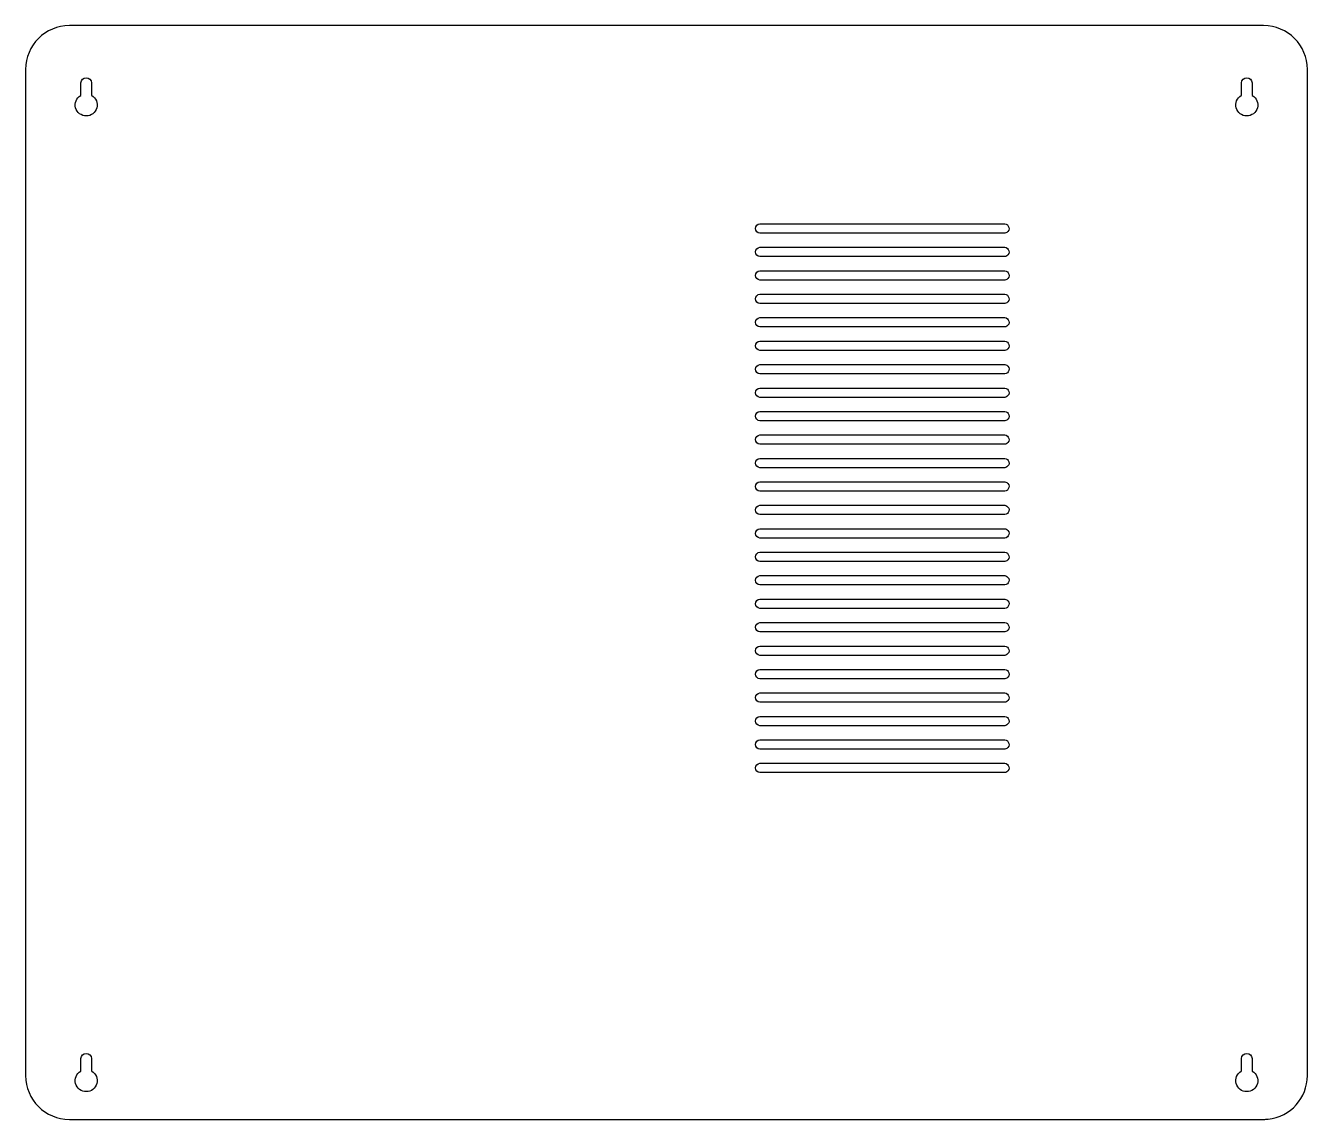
# Model space of a CAD drawing. Header units: millimetres. Extents: x -205 to 205, y -175 to 175.
import ezdxf

# ---------------------------------------------------------------- set-up
doc = ezdxf.new("R2010")
doc.units = ezdxf.units.MM
doc.layers.get('0').update_dxf_attribs({"color": 70})

msp = doc.modelspace()

# ---------------------------------------------------------------- linework, layer by layer
for points in [[(192.338, -174.798, 0.383736005), (204.875, -160.875), (204.875, 160.875, 0.41406716), (190.875, 174.875), (-190.875, 174.875, 0.41406716), (-204.875, 160.875), (-204.875, -160.875, 0.41406716), (-190.875, -174.875), (190.875, -174.875, 0.026064016)], [(-183.75, 152.531, -3.737346944), (-187.25, 152.531), (-187.199, 152.557), (-187.199, 156.562, -0.964885598), (-183.801, 156.562), (-183.801, 152.557, -0.007004395)], [(187.25, 152.531, -3.737346944), (183.75, 152.531), (183.801, 152.557), (183.801, 156.562, -0.964885598), (187.199, 156.562), (187.199, 152.557, -0.007004395)], [(108.82, 108.744, -0.123825608), (108.124, 108.505), (29.8761, 108.505, -0.919687244), (29.8761, 111.495), (108.124, 111.495, -0.712531041)], [(108.82, 101.244, -0.123825608), (108.124, 101.005), (29.8761, 101.005, -0.919687244), (29.8761, 103.995), (108.124, 103.995, -0.712531041)], [(108.82, 93.7442, -0.124513043), (108.124, 93.5051), (29.8761, 93.5051, -0.92042247), (29.8761, 96.4949), (108.124, 96.4949, -0.712816321)], [(108.82, 86.2442, -0.124513043), (108.124, 86.0051), (29.8761, 86.0051, -0.92042247), (29.8761, 88.9949), (108.124, 88.9949, -0.712816321)], [(108.82, 78.7442, -0.124513043), (108.124, 78.5051), (29.8761, 78.5051, -0.92042247), (29.8761, 81.4949), (108.124, 81.4949, -0.712816321)], [(108.82, 71.2442, -0.124513043), (108.124, 71.0051), (29.8761, 71.0051, -0.92042247), (29.8761, 73.9949), (108.124, 73.9949, -0.712816321)], [(108.82, 66.2558, -0.713789506), (108.124, 63.5051), (29.8761, 63.5051, -0.92042247), (29.8761, 66.4949), (108.124, 66.4949, -0.124064513)], [(108.82, 56.2442, -0.124513043), (108.124, 56.0051), (29.8761, 56.0051, -0.92042247), (29.8761, 58.9949), (108.124, 58.9949, -0.712816321)], [(108.82, 48.7442, -0.124513043), (108.124, 48.5051), (29.8761, 48.5051, -0.92042247), (29.8761, 51.4949), (108.124, 51.4949, -0.712816321)], [(108.82, 41.2442, -0.124513043), (108.124, 41.0051), (29.8761, 41.0051, -0.92042247), (29.8761, 43.9949), (108.124, 43.9949, -0.712816321)], [(108.82, 33.7442, -0.124513043), (108.124, 33.5051), (29.8761, 33.5051, -0.92042247), (29.8761, 36.4949), (108.124, 36.4949, -0.712816321)], [(108.82, 28.7557, -0.713784986), (108.124, 26.0051), (29.8761, 26.0051, -0.92042247), (29.8761, 28.9949), (108.124, 28.9949, -0.123902886)], [(108.82, 21.2557, -0.713784986), (108.124, 18.5051), (29.8761, 18.5051, -0.92042247), (29.8761, 21.4949), (108.124, 21.4949, -0.123902886)], [(108.82, 13.7557, -0.713784986), (108.124, 11.0051), (29.8761, 11.0051, -0.92042247), (29.8761, 13.9949), (108.124, 13.9949, -0.123902886)], [(108.82, 3.74425, -0.124580387), (108.124, 3.50511), (29.8761, 3.50511, -0.920496549), (29.8761, 6.49487), (108.124, 6.49487, -0.712765229)], [(108.82, -1.24425, -0.713846978), (108.124, -3.99487), (29.8761, -3.99487, -0.920460024), (29.8761, -1.00511), (108.124, -1.00511, -0.123999871)], [(108.82, -8.74425, -0.713787246), (108.124, -11.4949), (29.8761, -11.4949, -0.920459251), (29.8761, -8.50511), (108.124, -8.50511, -0.123999871)], [(108.82, -18.7557, -0.12460724), (108.124, -18.9949), (29.8761, -18.9949, -0.92042247), (29.8761, -16.0051), (108.124, -16.0051, -0.712548115)], [(108.82, -26.2557, -0.12460724), (108.124, -26.4949), (29.8761, -26.4949, -0.92042247), (29.8761, -23.5051), (108.124, -23.5051, -0.712548115)], [(108.82, -33.7557, -0.12460724), (108.124, -33.9949), (29.8761, -33.9949, -0.92042247), (29.8761, -31.0051), (108.124, -31.0051, -0.712548115)], [(108.82, -41.2557, -0.12460724), (108.124, -41.4949), (29.8761, -41.4949, -0.92042247), (29.8761, -38.5051), (108.124, -38.5051, -0.712548115)], [(108.82, -48.7557, -0.12460724), (108.124, -48.9949), (29.8761, -48.9949, -0.92042247), (29.8761, -46.0051), (108.124, -46.0051, -0.712548115)], [(108.82, -56.2557, -0.12460724), (108.124, -56.4949), (29.8761, -56.4949, -0.92042247), (29.8761, -53.5051), (108.124, -53.5051, -0.712548115)], [(108.82, -63.7557, -0.12460724), (108.124, -63.9949), (29.8761, -63.9949, -0.92042247), (29.8761, -61.0051), (108.124, -61.0051, -0.712548115)], [(-183.75, -159.469, -3.737346944), (-187.25, -159.469), (-187.199, -159.443), (-187.199, -155.438, -0.964885598), (-183.801, -155.438), (-183.801, -159.443, -0.007004395)], [(187.25, -159.469, -3.737346944), (183.75, -159.469), (183.801, -159.443), (183.801, -155.438, -0.964885598), (187.199, -155.438), (187.199, -159.443, -0.007004395)]]:
    msp.add_lwpolyline(points, format="xyb", close=True)

doc.saveas('drawing.dxf')
